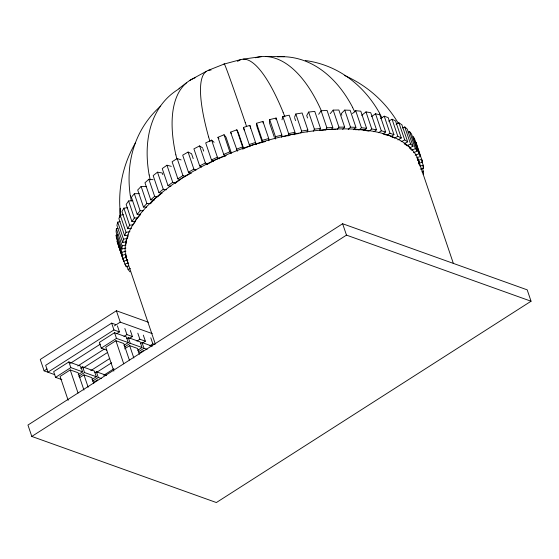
<?xml version="1.0" encoding="UTF-8"?>
<svg xmlns="http://www.w3.org/2000/svg" width="559" height="559" viewBox="0 0 559 559"><rect width="100%" height="100%" fill="white"/><g stroke="black" fill="none" stroke-linecap="round" stroke-linejoin="round"><path stroke-width="0.84" d="M117.963 228.414L116.363 228.813L116.104 231.978L121.883 249.048L125.894 248.056M121.883 249.048L122.142 245.883L116.363 228.813M281.694 137.472L281.883 135.103L276.104 118.033L269.69 119.612L269.438 122.777L274.392 137.409M275.978 119.612L276.104 118.033M275.28 139.058L275.468 136.682L269.69 119.612M423.261 174.639L423.512 171.473L422.415 168.224M120.122 221.637L117.732 222.126L116.922 225.417L122.7 242.487L126.676 241.67M122.7 242.487L123.511 239.196L117.732 222.126M282.016 119.808L282.826 116.517L289.192 115.21L294.97 132.28L294.362 134.747M287.997 136.054L288.605 133.58L282.826 116.517M123.378 214.719L120.241 215.222L118.878 218.611L124.657 235.681L128.577 235.053M124.657 235.681L126.02 232.292L120.241 215.222M294.474 117.39L295.837 113.994L302.112 112.988L307.883 130.058L307.066 132.092M300.798 133.098L301.615 131.065L295.837 113.994M128.109 236.373L126.292 240.188L126.32 243.563M134.293 223.397L136.11 219.582L140.169 215.075M127.697 207.703L123.867 208.144L121.96 211.616L127.738 228.68L131.568 228.24M127.738 228.68L129.646 225.214L123.867 208.144M319.392 130.52L320.538 128.444L314.759 111.374L308.631 112.086L306.723 115.552L307.555 117.991M313.264 131.232L314.41 129.15L308.631 112.086M132.825 200.667L128.584 200.961L126.152 204.475L131.924 221.546L135.32 221.308M131.924 221.546L134.356 218.024L137.752 217.793M318.672 114.302L321.104 110.787L327.043 110.382L332.822 127.452L331.361 129.555M325.422 129.961L326.882 127.857L332.822 127.452M139.24 193.631L134.349 193.714L131.407 197.25L137.186 214.321L140.442 214.265M137.186 214.321L140.127 210.778L143.383 210.722M330.229 113.652L333.171 110.116L338.873 110.018L344.651 127.089L342.688 129.443M336.986 129.541L338.95 127.186L344.651 127.089M150.609 203.49L155.241 198.34L160.81 194.148M146.549 186.671L141.127 186.461L137.696 189.99L143.474 207.061L146.577 207.179M143.474 207.061L146.898 203.532L150.776 203.679M353.644 129.716L355.929 127.361L350.158 110.291L344.728 110.081L341.304 113.61L341.849 115.238M348.222 129.499L350.507 127.145L355.929 127.361M153.11 179.691L148.855 179.264L144.97 182.765L150.748 199.829L154.151 200.178M150.748 199.829L154.633 196.328L158.036 196.677M352.456 113.589L355.692 110.675L360.8 111.192L366.578 128.263L363.986 130.596M358.885 130.072L361.47 127.745L366.578 128.263M162.788 174.618L162.236 172.99L157.491 172.165L153.173 175.61L158.952 192.68L162.117 193.225M158.952 192.68L163.263 189.235L166.428 189.781M361.673 115.336L365.984 111.898L370.736 112.715L376.514 129.786L374.048 131.756M369.296 130.932L371.763 128.968L376.514 129.786M178.943 88.504L186.336 82.935M175.421 183.149L182.381 177.909L190.703 173.353M171.306 166.351L166.952 165.233L162.236 168.594L168.014 185.658L170.921 186.406M168.014 185.658L172.731 182.304L175.631 183.045M371.483 116.614L375.522 113.736L379.875 114.854L385.654 131.924L382.964 133.846M378.604 132.728L381.301 130.806L385.654 131.924M181.102 159.923L177.175 158.511L172.102 161.761L177.881 178.831L180.236 179.67M177.881 178.831L182.954 175.582L185.308 176.427M380.609 118.501L384.236 116.188L388.163 117.593L393.941 134.663L391.034 136.515M387.108 135.11L390.014 133.252L393.941 134.663M148.394 322.222L116.391 310.762L40.262 359.465L44.112 370.848L54.775 374.663M115.566 324.534L111.639 323.123L45.656 365.334L47.969 372.161L113.952 329.95L119.451 331.92L116.517 333.8M44.112 370.848L47.04 368.975M114.385 325.89L120.241 322.138L152.244 333.604M78.232 374.614L82.585 371.833L80.657 366.145L68.876 361.925L53.65 371.665L55.579 377.353L61.86 379.603M123.909 345.392L128.263 342.611L126.334 336.923L114.553 332.703L99.327 342.443L101.256 348.131L106.755 350.102M70.329 363.343L100.389 344.113M55.579 377.353L70.804 367.612L82.585 371.833M101.256 348.131L116.482 338.391L128.263 342.611M83.941 390.07L78.078 372.755L70.224 369.939L60.079 376.431L68.17 400.342M129.346 360.024L123.763 343.533L115.909 340.717L105.756 347.209L113.847 371.12M77.792 366.019L104.184 349.13M123.979 336.469L126.914 334.596L132.406 336.56L129.478 338.44M80.447 368.234L82.62 366.844L94.401 371.064L96.33 376.752L91.976 379.54M126.851 338.551L128.297 337.622L140.078 341.842L142.007 347.53L137.654 350.318M83.291 367.983L107.482 352.512M78.742 376.249L84.549 372.539L96.33 376.752M124.426 347.027L130.226 343.31L142.007 347.53M79.623 377.646L83.969 374.865L91.823 377.674L93.779 383.446M124.573 348.886L129.653 345.637L137.507 348.453L139.457 354.224M90.747 370.659L109.809 358.466M136.934 341.109L139.869 339.236L145.368 341.207L142.433 343.079M94.911 372.699L96.365 371.77L106.573 375.424M140.595 343.478L142.042 342.548L152.258 346.203M96.246 372.629L111.646 362.777M92.487 381.168L98.293 377.458L101.431 378.583M138.171 351.946L143.97 348.236L147.115 349.361M103.708 375.299L113.973 368.737M149.896 345.755L152.831 343.876L154.403 344.442M93.367 382.566L97.713 379.785M139.044 353.344L143.397 350.563M342.632 223.74L27.95 425.05L31.8 436.432L216.368 502.541L531.05 301.231L527.2 289.848L342.632 223.74L346.482 235.122L531.05 301.231M31.8 436.432L346.482 235.122M193.204 158.616L191.555 153.739L188.083 152.055L182.688 155.171L188.467 172.235L191.241 173.583M188.467 172.235L193.861 169.125L195.943 170.132M388.68 121.163L392.055 119.221L395.52 120.905L401.299 137.968L397.924 139.918M394.451 138.234L397.826 136.284L401.299 137.968M189.983 80.265L206.222 71.377M206.592 164.653L215.669 159.685L226.178 155.507M202.582 147.862L199.591 145.913L193.91 148.869L199.689 165.932L201.485 167.106M199.689 165.932L205.37 162.983L207.165 164.15M396.079 124.287L398.916 122.812L401.9 124.762L407.679 141.832L404.129 143.677M401.145 141.727L404.695 139.883L407.679 141.832M214.09 142.328L211.616 140.127L205.698 142.901L211.47 159.972L213.335 161.621M211.47 159.972L217.388 157.198L219.254 158.847M402.557 127.983L404.779 126.942L407.259 129.143L413.038 146.213L409.335 147.946M406.854 145.745L410.558 144.012L413.038 146.213M225.186 156.213L223.719 154.389L217.94 137.318L224.054 134.747L226.011 137.179L231.237 152.621M223.719 154.389L229.833 151.817L231.3 153.641M408.063 132.224L409.586 131.582L411.543 134.013L417.321 151.077L413.499 152.684M126.977 266.189L128.081 269.438L130.373 268.474M411.55 150.252L415.365 148.645L417.321 151.077M208.248 70.364L224.18 64.033L240.691 59.61M242.34 149.078L252.85 144.9L261.228 142.657M237.4 151.216L230.567 132.162L236.82 129.814L238.239 132.462L243.465 147.904M236.338 149.232L242.599 146.884L243.661 148.869M119.822 248.378L119.116 247.05L124.895 264.121L128.025 262.947M415.183 155.22L419.096 153.753L420.508 156.401L416.595 157.869M124.895 264.121L126.306 266.769L128.654 265.888M244.325 130.31L243.458 127.466L249.817 125.363L256.246 144.557M249.887 146.668L249.237 144.536L255.596 142.426M127.669 259.914L123.693 261.235L122.833 258.391L126.809 257.077M417.734 160.601L421.703 159.287L422.569 162.124L418.593 163.445M262.346 142.545L256.84 126.292L256.539 123.273L262.947 121.422L268.725 138.492L268.956 140.749M262.541 142.608L262.311 140.344L268.725 138.492M126.222 254.156L122.218 255.309L116.44 238.246L116.132 235.227L117.739 234.766M122.218 255.309L121.911 252.298L125.915 251.138M419.977 166.135L423.184 165.205L421.807 161.146M420.284 169.146L423.491 168.224L423.184 165.205M262.898 142.21L265.413 141.539M283.839 136.599L291.379 134.579L299.002 133.517M275.468 136.682L281.883 135.103M122.142 245.883L126.145 244.891M421.912 171.872L423.512 171.473M288.605 133.58L294.97 132.28M123.511 239.196L127.494 238.386M301.615 131.065L307.883 130.058M126.02 232.292L129.94 231.657M243.151 59.128L261.326 56.606M320.167 130.582L328.636 129.408L335.498 129.478M314.41 129.15L320.538 128.444M129.646 225.214L133.475 224.774M266.063 56.494L284.293 56.683M355.224 129.681L362.085 129.751L368.716 131.162M383.635 134.342L389.434 135.578L393.166 137.682M404.36 143.977L408.839 146.5L410.76 149.407M217.94 137.318L218.918 138.534M128.081 269.438L130.03 271.87M417.51 159.581L418.957 161.761L418.977 164.29M125.489 255.715L126.446 258.761L127.885 260.941M379.533 113.267L381.951 117.844M230.567 132.162L231.272 133.482M352.631 107.538L354.881 112.079M321.495 111.08L319.741 107.202A154.053 70.713 86.1 0 0 255.505 57.766M283.099 112.282L284.915 116.852M417.293 157.282L418.957 161.761M245.205 122.435L246.561 126.404M422.569 162.124L415.931 142.217L416.79 145.06M420.508 156.401L414.729 139.331L413.318 136.682L419.096 153.753M422.939 166.596L423.491 168.224M409.586 131.582L415.365 148.645M419.04 162.047L453.328 263.331M404.779 126.942L410.558 144.012M398.916 122.812L404.695 139.883M392.055 119.221L397.826 136.284M384.236 116.188L390.014 133.252M375.522 113.736L381.301 130.806M365.984 111.898L371.763 128.968M355.692 110.675L361.47 127.745M344.728 110.081L350.507 127.145M333.171 110.116L338.95 127.186M321.104 110.787L326.882 127.857M294.747 118.201L295.578 120.639M256.539 123.273L262.311 140.344M243.458 127.466L249.237 144.536M236.82 129.814L242.599 146.884M224.054 134.747L229.833 151.817M211.616 140.127L217.388 157.198M202.854 148.673L203.679 151.112M199.591 145.913L205.37 162.983M188.083 152.055L193.861 169.125M177.175 158.511L182.954 175.582M166.952 165.233L172.731 182.304M157.491 172.165L163.263 189.235M148.855 179.264L154.633 196.328M141.127 186.461L146.898 203.532M134.349 193.714L140.127 210.778M128.584 200.961L134.356 218.024M126.355 258.475L155.346 344.113M116.132 235.227L121.911 252.298M150.776 337.811L152.831 343.876M125.754 265.141L126.306 266.769M122.833 258.391L117.055 241.32L123.693 261.235M143.314 335.134L145.368 341.207M142.042 342.548L143.97 348.236M137.814 333.164L139.869 339.236M130.352 330.495L132.406 336.56M128.297 337.622L130.226 343.31M124.86 328.524L126.914 334.596M129.653 345.637L133.839 358.012M116.391 310.762L120.241 322.138M117.397 325.855L119.451 331.92M111.639 323.123L113.952 329.95M114.553 332.703L116.482 338.391M115.909 340.717L123.721 363.804M96.365 371.77L98.293 377.458M82.62 366.844L84.549 372.539M83.969 374.865L88.161 387.233M68.876 361.925L70.804 367.612M70.224 369.939L78.043 393.026M249.817 125.363L250.684 128.2M210.002 141.693L208.647 136.969M176.882 159.035L175.903 154.892M150.203 179.949L149.218 174.988M131.274 200.967L130.401 195.881M262.947 121.422L263.1 122.931M126.418 255.379L126.446 258.761M128.235 263.303A154.102 68.275 -18.7 0 1 251.676 145.291A154.102 68.275 -18.7 0 1 419.83 165.457M175.84 154.857A154.053 67.373 57.4 0 1 195.07 77.806M208.605 136.92A154.053 33.875 64.9 0 1 211.05 70.057M224.243 64.627A154.053 1.929 71.7 0 1 245.191 122.379M237.561 61.441A154.053 37.6 78.4 0 1 283.106 112.219M277.641 56.822A154.053 99.006 -84.2 0 1 352.68 107.468M305.284 60.519A154.053 120.555 -70.3 0 1 379.603 113.204M344.323 75.374A154.053 133.887 -48.4 0 1 398.308 123.301M119.843 217.591A154.053 138.094 -16.9 0 1 120.276 208.241M120.548 215.404A154.053 132.888 13.9 0 1 135.397 142.971M130.31 195.867A154.053 118.627 34.7 0 1 160.643 106.119M149.141 174.967A154.053 96.281 48 0 1 179.537 88.56"/></g></svg>
